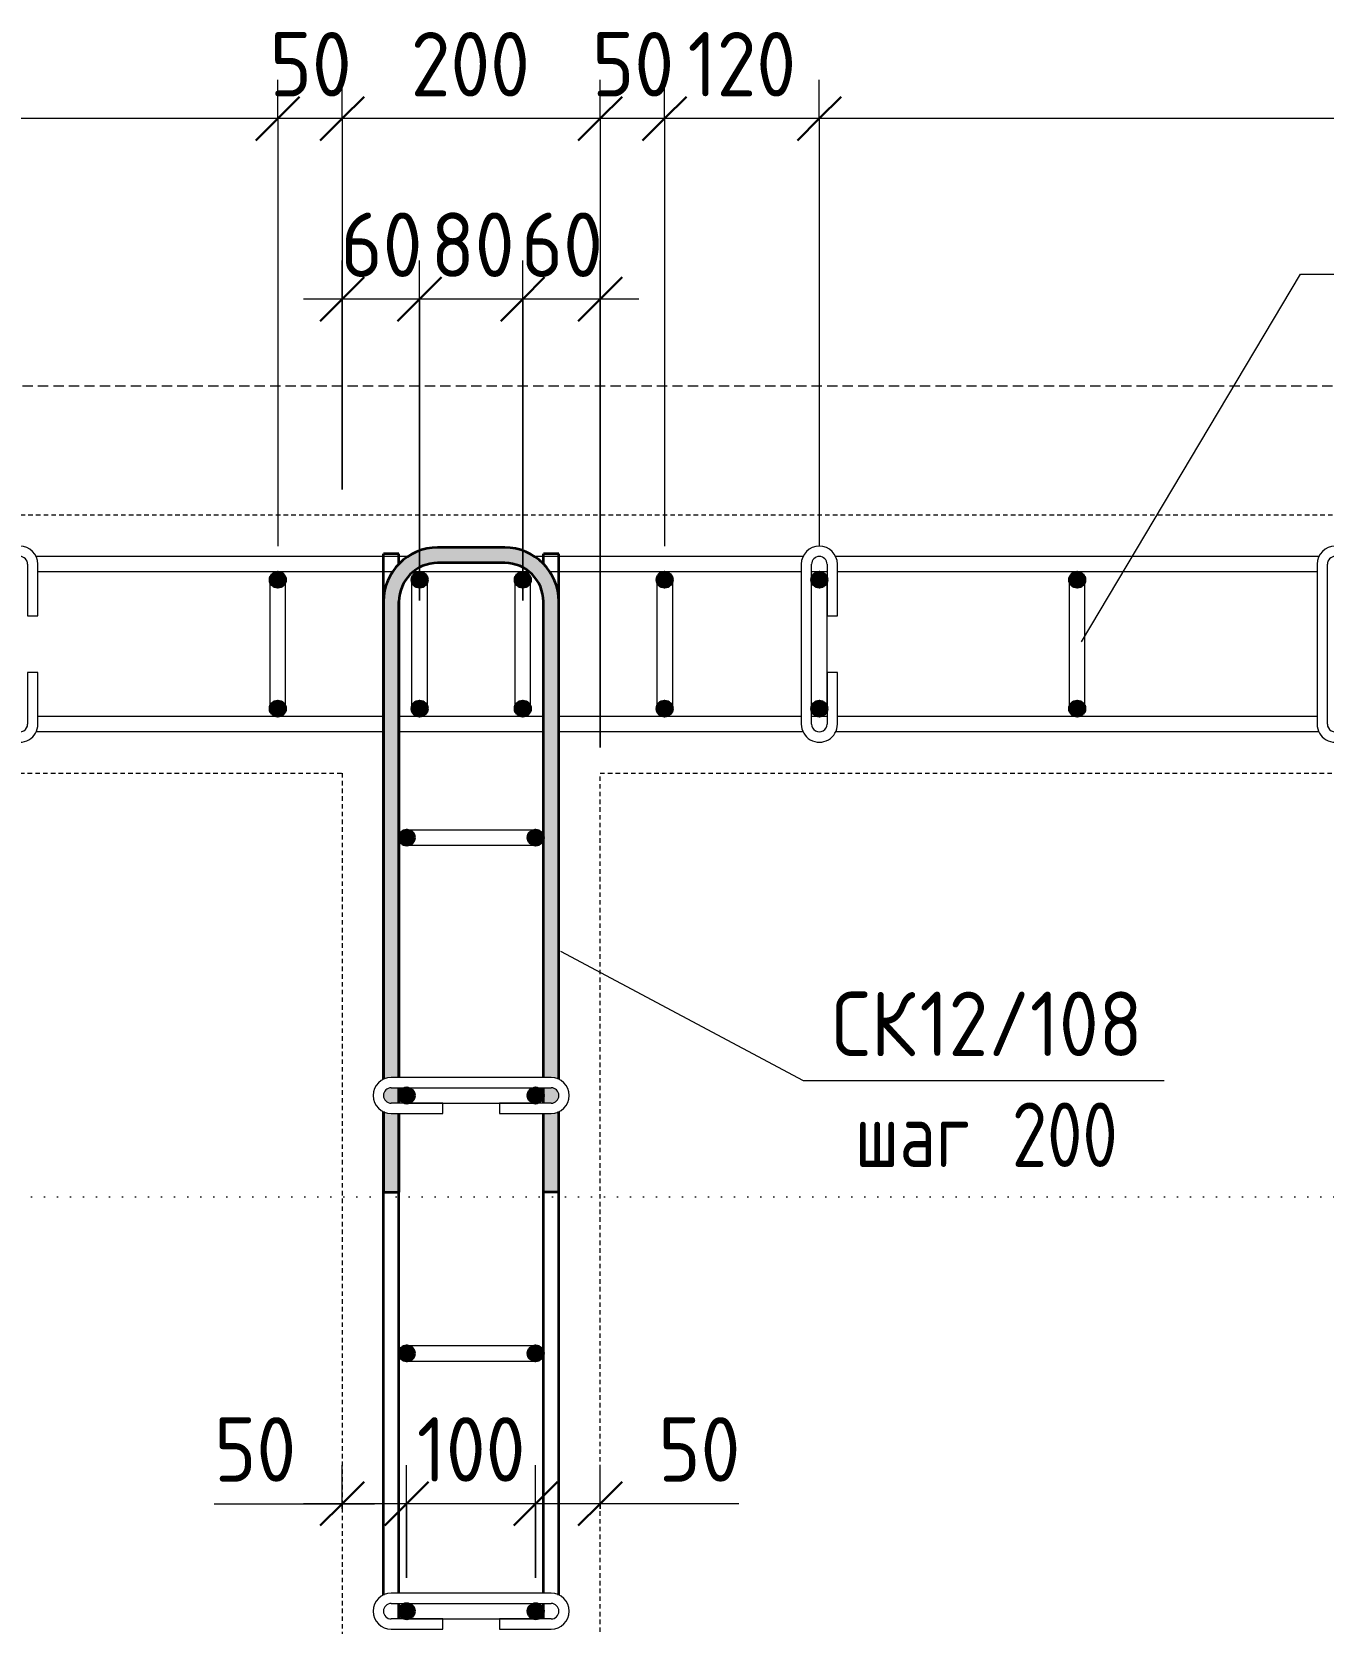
# Model space of a CAD drawing. Header units: millimetres. Extents: x -35709 to -15218, y -2926 to 78616.
# Drawn here: x -32121 to -31119, y 77166 to 78400 of the extents above; entities that cross this region are included whole.
import ezdxf

# ---------------------------------------------------------------- set-up
doc = ezdxf.new("R2010")
doc.units = ezdxf.units.MM
for name, pattern in [('01 Штриховая _4 мм_', [6, 3.5, -2.5]), ('01 Штриховая _8 мм_', [12, 8, -4]), ('04 Пунктир 10мм', [10, 0, -10])]:
    doc.linetypes.add(name, pattern=pattern)
for name, color, linetype, lineweight in [('AA_Dim', 7, 'Continuous', 9), ('AA_Dim-20', 7, 'Continuous', 9), ('AA_Oformlenie', 7, 'Continuous', 9), ('AA_Razrez', 7, 'Continuous', 9), ('AA_Vinoska', 7, 'Continuous', 9), ('KR_Armatura', 7, 'Continuous', 20), ('KR_Armatura_Tonkie', 7, 'Continuous', 20)]:
    doc.layers.add(name, color=color, linetype=linetype, lineweight=lineweight)
doc.layers.add('AF_Stena_Опалубка', color=7, linetype='Continuous', lineweight=20, true_color=0x0063c6)
doc.layers.add('KR_Fundament', color=7, linetype='Continuous', lineweight=20, true_color=0x804000)
doc.styles.add('ISOCPEUR_1', font='isocpeur.TTF', dxfattribs={"width": 0.9, "height": 50})
doc.styles.add('ISOCPEUR_2', font='isocpeur.TTF', dxfattribs={"width": 0.8, "height": 50})
doc.dimstyles.new('00_Точн_3_знака__прозр_', dxfattribs={"dimscale": 304.8, "dimtxt": 50.137748, "dimasz": 0.111549, "dimexe": 0.098425, "dimexo": 0.065617, "dimgap": 0.006562, "dimtad": 1, "dimdec": 3, "dimrnd": 0.001, "dimdsep": 46, "dimtxsty": 'ISOCPEUR_1', "dimblk1": 'OBLIQUE', "dimblk2": 'OBLIQUE', "dimsah": 1, "dimcen": 0.09, "dimdle": 0.098425, "dimazin": 0, "dimtfac": 1, "dimtdec": 4, "dimtix": 1, "dimtmove": 0, "dimatfit": 3, "dimfxl": 1, "dimtvp": 1, "dimtolj": 1, "dimtzin": 0, "dimlwd": 18, "dimlwe": 18, "dimarcsym": 2})
doc.dimstyles.new('00_Точн_3_знака__прозр__1', dxfattribs={"dimscale": 304.8, "dimtxt": 50.137748, "dimasz": 0.111549, "dimexe": 0.098425, "dimexo": 0.065617, "dimgap": 0.006562, "dimtad": 1, "dimdec": 3, "dimrnd": 0.001, "dimdsep": 46, "dimtxsty": 'ISOCPEUR_1', "dimblk1": 'OBLIQUE', "dimblk2": 'OBLIQUE', "dimsah": 1, "dimcen": 0.09, "dimdle": 0.098425, "dimazin": 0, "dimtfac": 1, "dimtdec": 4, "dimtix": 1, "dimtmove": 1, "dimatfit": 3, "dimfxl": 1, "dimtvp": 1, "dimtolj": 1, "dimtzin": 0, "dimlwd": 18, "dimlwe": 18, "dimarcsym": 2})

# ---------------------------------------------------------------- blocks, each defined once
blk = doc.blocks.new('079_Шпилька _ЭлУзла_ - d8 А240-3884576-План армирования стен')
at = {"layer": 'AA_Oformlenie'}
for p, q in [((40, 14), (0, 14)), ((40, 6), (40, 14)), ((124, 14), (84, 14)), ((84, 14), (84, 6)), ((0, 6), (40, 6)), ((84, 6), (124, 6)), ((124, -6), (0, -6)), ((0, -14), (124, -14))]:
    blk.add_line(p, q, dxfattribs=at)
for centre, radius, start, end in [((0, 0), 14, 90, 270), ((124, 0), 14, 270, 90), ((0, 0), 6, 90, 270), ((124, 0), 6, 270, 90)]:
    blk.add_arc(centre, radius, start, end, dxfattribs=at)
blk = doc.blocks.new('DIMBLOCK5-План армирования стен')
at = {"layer": 'AA_Dim-20', "color": 30, "lineweight": 18, "true_color": 0xff8000, "transparency": 16777216}
for p, q in [((-31630.1, 78332.6), (-31630.1, 78362.6)), ((-31510.1, 78332.6), (-31510.1, 78362.6)), ((-30110.1, 78332.6), (-30110.1, 78362.6)), ((-31630.1, 78332.6), (-31630.1, 78001)), ((-30110.1, 78332.6), (-31510.1, 78332.6)), ((-31510.1, 78332.6), (-31510.1, 78001)), ((-30110.1, 78332.6), (-30110.1, 78001))]:
    blk.add_line(p, q, dxfattribs=at)
at = {"layer": 'AA_Dim-20', "color": 30, "lineweight": 30, "true_color": 0xff8000, "transparency": 16777216}
for p, q in [((-31630.1, 78332.6), (-31613.1, 78349.6)), ((-31510.1, 78332.6), (-31493.1, 78349.6)), ((-30110.1, 78332.6), (-30093.1, 78349.6)), ((-31630.1, 78332.6), (-31647.1, 78315.6)), ((-31510.1, 78332.6), (-31527.1, 78315.6)), ((-30110.1, 78332.6), (-30127.1, 78315.6))]:
    blk.add_line(p, q, dxfattribs=at)
at = {"layer": 'AA_Dim-20', "color": 0, "lineweight": 18, "transparency": 16777216, "insert": (-30963.3, 78399.8), "char_height": 50, "width": 367.803, "attachment_point": 1, "line_spacing_factor": 1.135194, "style": 'ISOCPEUR_1'}
blk.add_mtext('7х200=1400', dxfattribs=at)
blk = doc.blocks.new('_None')
blk = doc.blocks.new('DIMBLOCK6-План армирования стен')
at = {"layer": 'AA_Dim-20', "color": 30, "lineweight": 18, "true_color": 0xff8000, "transparency": 16777216}
for p, q in [((-31680.1, 78332.6), (-31680.1, 78362.6)), ((-31630.1, 78332.6), (-31630.1, 78362.6)), ((-31510.1, 78332.6), (-31510.1, 78362.6)), ((-31680.1, 78332.6), (-31680.1, 77845)), ((-31510.1, 78332.6), (-31630.1, 78332.6)), ((-31630.1, 78332.6), (-31630.1, 78001)), ((-31510.1, 78332.6), (-31510.1, 78001))]:
    blk.add_line(p, q, dxfattribs=at)
at = {"layer": 'AA_Dim-20', "color": 30, "lineweight": 30, "true_color": 0xff8000, "transparency": 16777216}
for p, q in [((-31680.1, 78332.6), (-31663.1, 78349.6)), ((-31630.1, 78332.6), (-31613.1, 78349.6)), ((-31510.1, 78332.6), (-31493.1, 78349.6)), ((-31680.1, 78332.6), (-31697.1, 78315.6)), ((-31630.1, 78332.6), (-31647.1, 78315.6)), ((-31510.1, 78332.6), (-31527.1, 78315.6))]:
    blk.add_line(p, q, dxfattribs=at)
at = {"layer": 'AA_Dim-20', "color": 0, "lineweight": 18, "transparency": 16777216, "insert": (-31612.2, 78399.8), "char_height": 50, "width": 101.032, "attachment_point": 1, "line_spacing_factor": 1.135194, "style": 'ISOCPEUR_1'}
blk.add_mtext('120', dxfattribs=at)
blk = doc.blocks.new('DIMBLOCK7-План армирования стен')
at = {"layer": 'AA_Dim-20', "color": 30, "lineweight": 18, "true_color": 0xff8000, "transparency": 16777216}
for p, q in [((-31880.1, 78332.6), (-31880.1, 78362.6)), ((-31680.1, 78332.6), (-31680.1, 78362.6)), ((-31630.1, 78332.6), (-31630.1, 78362.6)), ((-31880.1, 78332.6), (-31880.1, 78045)), ((-31630.1, 78332.6), (-31680.1, 78332.6)), ((-31680.1, 78332.6), (-31680.1, 77845)), ((-31630.1, 78332.6), (-31630.1, 78001))]:
    blk.add_line(p, q, dxfattribs=at)
at = {"layer": 'AA_Dim-20', "color": 30, "lineweight": 30, "true_color": 0xff8000, "transparency": 16777216}
for p, q in [((-31880.1, 78332.6), (-31863.1, 78349.6)), ((-31680.1, 78332.6), (-31663.1, 78349.6)), ((-31630.1, 78332.6), (-31613.1, 78349.6)), ((-31880.1, 78332.6), (-31897.1, 78315.6)), ((-31680.1, 78332.6), (-31697.1, 78315.6)), ((-31630.1, 78332.6), (-31647.1, 78315.6))]:
    blk.add_line(p, q, dxfattribs=at)
at = {"layer": 'AA_Dim-20', "color": 0, "lineweight": 18, "transparency": 16777216, "insert": (-31686.3, 78399.8), "char_height": 50, "width": 74.923, "attachment_point": 1, "line_spacing_factor": 1.135194, "style": 'ISOCPEUR_1'}
blk.add_mtext('50', dxfattribs=at)
blk = doc.blocks.new('DIMBLOCK8-План армирования стен')
at = {"layer": 'AA_Dim-20', "color": 30, "lineweight": 18, "true_color": 0xff8000, "transparency": 16777216}
for p, q in [((-31930.1, 78332.6), (-31930.1, 78362.6)), ((-31880.1, 78332.6), (-31880.1, 78362.6)), ((-31680.1, 78332.6), (-31680.1, 78362.6)), ((-31930.1, 78332.6), (-31930.1, 78001)), ((-31680.1, 78332.6), (-31880.1, 78332.6)), ((-31880.1, 78332.6), (-31880.1, 78045)), ((-31680.1, 78332.6), (-31680.1, 77845))]:
    blk.add_line(p, q, dxfattribs=at)
at = {"layer": 'AA_Dim-20', "color": 30, "lineweight": 30, "true_color": 0xff8000, "transparency": 16777216}
for p, q in [((-31930.1, 78332.6), (-31913.1, 78349.6)), ((-31880.1, 78332.6), (-31863.1, 78349.6)), ((-31680.1, 78332.6), (-31663.1, 78349.6)), ((-31930.1, 78332.6), (-31947.1, 78315.6)), ((-31880.1, 78332.6), (-31897.1, 78315.6)), ((-31680.1, 78332.6), (-31697.1, 78315.6))]:
    blk.add_line(p, q, dxfattribs=at)
at = {"layer": 'AA_Dim-20', "color": 0, "lineweight": 18, "transparency": 16777216, "insert": (-31826.9, 78399.8), "char_height": 50, "width": 112.384, "attachment_point": 1, "line_spacing_factor": 1.135194, "style": 'ISOCPEUR_1'}
blk.add_mtext('200', dxfattribs=at)
blk = doc.blocks.new('DIMBLOCK9-План армирования стен')
at = {"layer": 'AA_Dim-20', "color": 30, "lineweight": 18, "true_color": 0xff8000, "transparency": 16777216}
for p, q in [((-31930.1, 78332.6), (-31930.1, 78362.6)), ((-31880.1, 78332.6), (-31880.1, 78362.6)), ((-31880.1, 78332.6), (-31930.1, 78332.6)), ((-31930.1, 78332.6), (-31930.1, 78001)), ((-31880.1, 78332.6), (-31880.1, 78045))]:
    blk.add_line(p, q, dxfattribs=at)
at = {"layer": 'AA_Dim-20', "color": 30, "lineweight": 30, "true_color": 0xff8000, "transparency": 16777216}
for p, q in [((-31930.1, 78332.6), (-31913.1, 78349.6)), ((-31880.1, 78332.6), (-31863.1, 78349.6)), ((-31930.1, 78332.6), (-31947.1, 78315.6)), ((-31880.1, 78332.6), (-31897.1, 78315.6))]:
    blk.add_line(p, q, dxfattribs=at)
at = {"layer": 'AA_Dim-20', "color": 0, "lineweight": 18, "transparency": 16777216, "insert": (-31936.3, 78399.8), "char_height": 50, "width": 74.923, "attachment_point": 1, "line_spacing_factor": 1.135194, "style": 'ISOCPEUR_1'}
blk.add_mtext('50', dxfattribs=at)
blk = doc.blocks.new('DIMBLOCK10-План армирования стен')
at = {"layer": 'AA_Dim-20', "color": 30, "lineweight": 18, "true_color": 0xff8000, "transparency": 16777216}
for p, q in [((-34630.1, 78332.6), (-34630.1, 78362.6)), ((-34530.1, 78332.6), (-34530.1, 78362.6)), ((-31930.1, 78332.6), (-31930.1, 78362.6)), ((-34630.1, 78332.6), (-34630.1, 78001)), ((-31930.1, 78332.6), (-34530.1, 78332.6)), ((-34530.1, 78332.6), (-34530.1, 78001)), ((-31930.1, 78332.6), (-31930.1, 78001))]:
    blk.add_line(p, q, dxfattribs=at)
at = {"layer": 'AA_Dim-20', "color": 30, "lineweight": 30, "true_color": 0xff8000, "transparency": 16777216}
for p, q in [((-34630.1, 78332.6), (-34613.1, 78349.6)), ((-34530.1, 78332.6), (-34513.1, 78349.6)), ((-31930.1, 78332.6), (-31913.1, 78349.6)), ((-34630.1, 78332.6), (-34647.1, 78315.6)), ((-34530.1, 78332.6), (-34547.1, 78315.6)), ((-31930.1, 78332.6), (-31947.1, 78315.6))]:
    blk.add_line(p, q, dxfattribs=at)
at = {"layer": 'AA_Dim-20', "color": 0, "lineweight": 18, "transparency": 16777216, "insert": (-33397, 78399.8), "char_height": 50, "width": 400.724, "attachment_point": 1, "line_spacing_factor": 1.135194, "style": 'ISOCPEUR_1'}
blk.add_mtext('13х200=2600', dxfattribs=at)
blk = doc.blocks.new('DIMBLOCK31-План армирования стен')
at = {"layer": 'AA_Dim-20', "color": 30, "lineweight": 18, "true_color": 0xff8000, "transparency": 16777216}
for p, q in [((-31730.1, 77201), (-31730.1, 77288.4)), ((-31680.1, 77254.4), (-31680.1, 77288.4)), ((-31650.1, 77258.4), (-31730.1, 77258.4)), ((-31730.1, 77258.4), (-31730.1, 77201)), ((-31654.9, 77258.4), (-31705.1, 77258.4)), ((-31680.1, 77258.4), (-31680.1, 77254.4)), ((-31572.5, 77258.4), (-31654.9, 77258.4))]:
    blk.add_line(p, q, dxfattribs=at)
at = {"layer": 'AA_Dim-20', "color": 30, "lineweight": 30, "true_color": 0xff8000, "transparency": 16777216}
for p, q in [((-31730.1, 77258.4), (-31713.1, 77275.4)), ((-31680.1, 77258.4), (-31663.1, 77275.4)), ((-31730.1, 77258.4), (-31747.1, 77241.4)), ((-31680.1, 77258.4), (-31697.1, 77241.4))]:
    blk.add_line(p, q, dxfattribs=at)
at = {"layer": 'AA_Dim-20', "color": 0, "lineweight": 18, "transparency": 16777216, "insert": (-31634.9, 77325.5), "char_height": 50, "width": 74.923, "attachment_point": 1, "line_spacing_factor": 1.135194, "style": 'ISOCPEUR_1'}
blk.add_mtext('50', dxfattribs=at)
blk = doc.blocks.new('_Oblique')
at = {"color": 0, "linetype": 'ByBlock', "lineweight": -2}
blk.add_line((-0.5, -0.5), (0.5, 0.5), dxfattribs=at)
blk = doc.blocks.new('DIMBLOCK32-План армирования стен')
at = {"layer": 'AA_Dim-20', "color": 30, "lineweight": 18, "true_color": 0xff8000, "transparency": 16777216}
for p, q in [((-31830.1, 77201), (-31830.1, 77288.4)), ((-31730.1, 77201), (-31730.1, 77288.4)), ((-31730.1, 77258.4), (-31830.1, 77258.4)), ((-31830.1, 77258.4), (-31830.1, 77201)), ((-31730.1, 77258.4), (-31730.1, 77201))]:
    blk.add_line(p, q, dxfattribs=at)
at = {"layer": 'AA_Dim-20', "color": 30, "lineweight": 30, "true_color": 0xff8000, "transparency": 16777216}
for p, q in [((-31830.1, 77258.4), (-31813.1, 77275.4)), ((-31730.1, 77258.4), (-31713.1, 77275.4)), ((-31830.1, 77258.4), (-31847.1, 77241.4)), ((-31730.1, 77258.4), (-31747.1, 77241.4))]:
    blk.add_line(p, q, dxfattribs=at)
at = {"layer": 'AA_Dim-20', "color": 0, "lineweight": 18, "transparency": 16777216, "insert": (-31822.2, 77325.5), "char_height": 50, "width": 101.032, "attachment_point": 1, "line_spacing_factor": 1.135194, "style": 'ISOCPEUR_1'}
blk.add_mtext('100', dxfattribs=at)
blk = doc.blocks.new('DIMBLOCK33-План армирования стен')
at = {"layer": 'AA_Dim-20', "color": 30, "lineweight": 18, "true_color": 0xff8000, "transparency": 16777216}
for p, q in [((-31880.1, 77254.4), (-31880.1, 77288.4)), ((-31830.1, 77201), (-31830.1, 77288.4)), ((-31979.4, 77258.4), (-31897, 77258.4)), ((-31830.1, 77258.4), (-31910.1, 77258.4)), ((-31897, 77258.4), (-31855.1, 77258.4)), ((-31880.1, 77258.4), (-31880.1, 77254.4)), ((-31830.1, 77258.4), (-31830.1, 77201))]:
    blk.add_line(p, q, dxfattribs=at)
at = {"layer": 'AA_Dim-20', "color": 30, "lineweight": 30, "true_color": 0xff8000, "transparency": 16777216}
for p, q in [((-31880.1, 77258.4), (-31863.1, 77275.4)), ((-31830.1, 77258.4), (-31813.1, 77275.4)), ((-31880.1, 77258.4), (-31897.1, 77241.4)), ((-31830.1, 77258.4), (-31847.1, 77241.4))]:
    blk.add_line(p, q, dxfattribs=at)
at = {"layer": 'AA_Dim-20', "color": 0, "lineweight": 18, "transparency": 16777216, "insert": (-31979.4, 77325.5), "char_height": 50, "width": 74.923, "attachment_point": 1, "line_spacing_factor": 1.135194, "style": 'ISOCPEUR_1'}
blk.add_mtext('50', dxfattribs=at)
blk = doc.blocks.new('DIMBLOCK40-План армирования стен')
at = {"layer": 'AA_Dim-20', "color": 30, "lineweight": 18, "true_color": 0xff8000, "transparency": 16777216}
for p, q in [((-31740.1, 77959), (-31740.1, 78222.6)), ((-31680.1, 77845), (-31680.1, 78222.6)), ((-31650.1, 78192.6), (-31740.1, 78192.6)), ((-31740.1, 78192.6), (-31740.1, 77959)), ((-31680.1, 78192.6), (-31680.1, 77845))]:
    blk.add_line(p, q, dxfattribs=at)
at = {"layer": 'AA_Dim-20', "color": 30, "lineweight": 30, "true_color": 0xff8000, "transparency": 16777216}
for p, q in [((-31740.1, 78192.6), (-31723.1, 78209.6)), ((-31680.1, 78192.6), (-31663.1, 78209.6)), ((-31740.1, 78192.6), (-31757.1, 78175.6)), ((-31680.1, 78192.6), (-31697.1, 78175.6))]:
    blk.add_line(p, q, dxfattribs=at)
at = {"layer": 'AA_Dim-20', "color": 0, "lineweight": 18, "transparency": 16777216, "insert": (-31741.3, 78259.8), "char_height": 50, "width": 74.923, "attachment_point": 1, "line_spacing_factor": 1.135194, "style": 'ISOCPEUR_1'}
blk.add_mtext('60', dxfattribs=at)
blk = doc.blocks.new('DIMBLOCK41-План армирования стен')
at = {"layer": 'AA_Dim-20', "color": 30, "lineweight": 18, "true_color": 0xff8000, "transparency": 16777216}
for p, q in [((-31820.1, 77959), (-31820.1, 78222.6)), ((-31740.1, 77959), (-31740.1, 78222.6)), ((-31740.1, 78192.6), (-31820.1, 78192.6)), ((-31820.1, 78192.6), (-31820.1, 77959)), ((-31740.1, 78192.6), (-31740.1, 77959))]:
    blk.add_line(p, q, dxfattribs=at)
at = {"layer": 'AA_Dim-20', "color": 30, "lineweight": 30, "true_color": 0xff8000, "transparency": 16777216}
for p, q in [((-31820.1, 78192.6), (-31803.1, 78209.6)), ((-31740.1, 78192.6), (-31723.1, 78209.6)), ((-31820.1, 78192.6), (-31837.1, 78175.6)), ((-31740.1, 78192.6), (-31757.1, 78175.6))]:
    blk.add_line(p, q, dxfattribs=at)
at = {"layer": 'AA_Dim-20', "color": 0, "lineweight": 18, "transparency": 16777216, "insert": (-31811.3, 78259.8), "char_height": 50, "width": 74.923, "attachment_point": 1, "line_spacing_factor": 1.135194, "style": 'ISOCPEUR_1'}
blk.add_mtext('80', dxfattribs=at)
blk = doc.blocks.new('DIMBLOCK42-План армирования стен')
at = {"layer": 'AA_Dim-20', "color": 30, "lineweight": 18, "true_color": 0xff8000, "transparency": 16777216}
for p, q in [((-31880.1, 78045), (-31880.1, 78222.6)), ((-31820.1, 77959), (-31820.1, 78222.6)), ((-31820.1, 78192.6), (-31910.1, 78192.6)), ((-31880.1, 78192.6), (-31880.1, 78045)), ((-31820.1, 78192.6), (-31820.1, 77959))]:
    blk.add_line(p, q, dxfattribs=at)
at = {"layer": 'AA_Dim-20', "color": 30, "lineweight": 30, "true_color": 0xff8000, "transparency": 16777216}
for p, q in [((-31880.1, 78192.6), (-31863.1, 78209.6)), ((-31820.1, 78192.6), (-31803.1, 78209.6)), ((-31880.1, 78192.6), (-31897.1, 78175.6)), ((-31820.1, 78192.6), (-31837.1, 78175.6))]:
    blk.add_line(p, q, dxfattribs=at)
at = {"layer": 'AA_Dim-20', "color": 0, "lineweight": 18, "transparency": 16777216, "insert": (-31881.3, 78259.8), "char_height": 50, "width": 74.923, "attachment_point": 1, "line_spacing_factor": 1.135194, "style": 'ISOCPEUR_1'}
blk.add_mtext('60', dxfattribs=at)
blk = doc.blocks.new('042_М_Арматуры - Диам длина поз _ Шаг-2260295-План армирования стен')
at = {"layer": 'AA_Vinoska'}
blk.add_line((-7, 0), (7, 0), dxfattribs=at)

msp = doc.modelspace()

# ---------------------------------------------------------------- hatches: boundary and pattern name
at = {"layer": 'KR_Armatura', "lineweight": 35}
h = msp.add_hatch(color=256, dxfattribs=at)
edge = h.paths.add_edge_path()
edge.add_arc((-31930.0616, 77975), 6, 0, 360)
for points in [[(-31933.0616, 77969.8038), (-31927.0616, 77969.8038), (-31924.0616, 77975), (-31927.0616, 77980.1962), (-31933.0616, 77980.1962), (-31936.0616, 77975)], [(-31823.0616, 77969.8038), (-31817.0616, 77969.8038), (-31814.0616, 77975), (-31817.0616, 77980.1962), (-31823.0616, 77980.1962), (-31826.0616, 77975)], [(-31743.0616, 77969.8038), (-31737.0616, 77969.8038), (-31734.0616, 77975), (-31737.0616, 77980.1962), (-31743.0616, 77980.1962), (-31746.0616, 77975)], [(-31633.0616, 77969.8038), (-31627.0616, 77969.8038), (-31624.0616, 77975), (-31627.0616, 77980.1962), (-31633.0616, 77980.1962), (-31636.0616, 77975)], [(-31507.0616, 77969.8038), (-31504.0616, 77975), (-31507.0616, 77980.1962), (-31513.0616, 77980.1962), (-31516.0616, 77975), (-31513.0616, 77969.8038)], [(-31313.0616, 77969.8038), (-31307.0616, 77969.8038), (-31304.0616, 77975), (-31307.0616, 77980.1962), (-31313.0616, 77980.1962), (-31316.0616, 77975)], [(-31933.0616, 77869.8038), (-31927.0616, 77869.8038), (-31924.0616, 77875), (-31927.0616, 77880.1962), (-31933.0616, 77880.1962), (-31936.0616, 77875)], [(-31823.0616, 77869.8038), (-31817.0616, 77869.8038), (-31814.0616, 77875), (-31817.0616, 77880.1962), (-31823.0616, 77880.1962), (-31826.0616, 77875)], [(-31743.0616, 77869.8038), (-31737.0616, 77869.8038), (-31734.0616, 77875), (-31737.0616, 77880.1962), (-31743.0616, 77880.1962), (-31746.0616, 77875)], [(-31633.0616, 77869.8038), (-31627.0616, 77869.8038), (-31624.0616, 77875), (-31627.0616, 77880.1962), (-31633.0616, 77880.1962), (-31636.0616, 77875)], [(-31507.0616, 77869.8038), (-31504.0616, 77875), (-31507.0616, 77880.1962), (-31513.0616, 77880.1962), (-31516.0616, 77875), (-31513.0616, 77869.8038)], [(-31313.0616, 77869.8038), (-31307.0616, 77869.8038), (-31304.0616, 77875), (-31307.0616, 77880.1962), (-31313.0616, 77880.1962), (-31316.0616, 77875)], [(-31830.0616, 77769), (-31824.8655, 77772), (-31824.8655, 77778), (-31830.0616, 77781), (-31835.2578, 77778), (-31835.2578, 77772)], [(-31730.0616, 77769), (-31724.8655, 77772), (-31724.8655, 77778), (-31730.0616, 77781), (-31735.2578, 77778), (-31735.2578, 77772)], [(-31830.0616, 77569), (-31824.8655, 77572), (-31824.8655, 77578), (-31830.0616, 77581), (-31835.2578, 77578), (-31835.2578, 77572), (-31830.0713, 77569.0056)], [(-31730.0616, 77569), (-31724.8655, 77572), (-31724.8655, 77578), (-31730.0616, 77581), (-31735.2578, 77578), (-31735.2578, 77572), (-31730.0713, 77569.0056)], [(-31830.0616, 77369), (-31824.8655, 77372), (-31824.8655, 77378), (-31830.0616, 77381), (-31835.2578, 77378), (-31835.2578, 77372)], [(-31730.0616, 77369), (-31724.8655, 77372), (-31724.8655, 77378), (-31730.0616, 77381), (-31735.2578, 77378), (-31735.2578, 77372)], [(-31830.0616, 77169), (-31824.8655, 77172), (-31824.8655, 77178), (-31830.0616, 77181), (-31835.2578, 77178), (-31835.2578, 77172)], [(-31730.0616, 77169), (-31724.8655, 77172), (-31724.8655, 77178), (-31730.0616, 77181), (-31735.2578, 77178), (-31735.2578, 77172), (-31731.0111, 77169.5482)]]:
    msp.add_hatch(color=256, dxfattribs=at).paths.add_polyline_path(points)
h = msp.add_hatch(color=256, dxfattribs=at)
edge = h.paths.add_edge_path()
edge.add_arc((-31820.0616, 77975), 6, 0, 360)
h = msp.add_hatch(color=256, dxfattribs=at)
edge = h.paths.add_edge_path()
edge.add_arc((-31740.0616, 77975), 6, 0, 360)
h = msp.add_hatch(color=256, dxfattribs=at)
edge = h.paths.add_edge_path()
edge.add_arc((-31630.0616, 77975), 6, 0, 360)
h = msp.add_hatch(color=256, dxfattribs=at)
edge = h.paths.add_edge_path()
edge.add_arc((-31510.0616, 77975), 6, 0, 360)
h = msp.add_hatch(color=256, dxfattribs=at)
edge = h.paths.add_edge_path()
edge.add_arc((-31310.0616, 77975), 6, 0, 360)
h = msp.add_hatch(color=256, dxfattribs=at)
edge = h.paths.add_edge_path()
edge.add_arc((-31930.0616, 77875), 6, 0, 360)
h = msp.add_hatch(color=256, dxfattribs=at)
edge = h.paths.add_edge_path()
edge.add_arc((-31820.0616, 77875), 6, 0, 360)
h = msp.add_hatch(color=256, dxfattribs=at)
edge = h.paths.add_edge_path()
edge.add_arc((-31740.0616, 77875), 6, 0, 360)
h = msp.add_hatch(color=256, dxfattribs=at)
edge = h.paths.add_edge_path()
edge.add_arc((-31630.0616, 77875), 6, 0, 360)
h = msp.add_hatch(color=256, dxfattribs=at)
edge = h.paths.add_edge_path()
edge.add_arc((-31510.0616, 77875), 6, 0, 360)
h = msp.add_hatch(color=256, dxfattribs=at)
edge = h.paths.add_edge_path()
edge.add_arc((-31310.0616, 77875), 6, 0, 360)
h = msp.add_hatch(color=256, dxfattribs=at)
edge = h.paths.add_edge_path()
edge.add_arc((-31830.0616, 77775), 6, 0, 360)
h = msp.add_hatch(color=256, dxfattribs=at)
edge = h.paths.add_edge_path()
edge.add_arc((-31730.0616, 77775), 6, 0, 360)
h = msp.add_hatch(color=256, dxfattribs=at)
edge = h.paths.add_edge_path()
edge.add_arc((-31830.0616, 77575), 6, 0, 360)
h = msp.add_hatch(color=256, dxfattribs=at)
edge = h.paths.add_edge_path()
edge.add_arc((-31730.0616, 77575), 6, 0, 360)
h = msp.add_hatch(color=256, dxfattribs=at)
edge = h.paths.add_edge_path()
edge.add_arc((-31830.0616, 77375), 6, 0, 360)
h = msp.add_hatch(color=256, dxfattribs=at)
edge = h.paths.add_edge_path()
edge.add_arc((-31730.0616, 77375), 6, 0, 360)
h = msp.add_hatch(color=256, dxfattribs=at)
edge = h.paths.add_edge_path()
edge.add_arc((-31830.0616, 77175), 6, 0, 360)
h = msp.add_hatch(color=256, dxfattribs=at)
edge = h.paths.add_edge_path()
edge.add_arc((-31730.0616, 77175), 6, 0, 360)
at = {"layer": 'KR_Armatura_Tonkie'}
for points in [[(-31836.0616, 77958), (-31835.0394, 77965.7646), (-31832.0424, 77973), (-31827.2748, 77979.2132), (-31821.0616, 77983.9808), (-31813.8262, 77986.9778), (-31806.0616, 77988), (-31806.0616, 78000), (-31816.932, 77998.5689), (-31827.0616, 77994.3731), (-31835.7601, 77987.6985), (-31842.4347, 77979), (-31846.6305, 77968.8704), (-31848.0616, 77958)], [(-31776.1394, 77988), (-31754.0616, 77988), (-31754.0616, 78000), (-31806.0616, 78000), (-31806.0616, 77988)], [(-31712.0616, 77958), (-31713.4927, 77968.8704), (-31717.6885, 77979), (-31724.3631, 77987.6985), (-31733.0616, 77994.3731), (-31743.1912, 77998.5689), (-31754.0616, 78000), (-31754.0616, 77988), (-31746.297, 77986.9778), (-31739.0616, 77983.9808), (-31732.8484, 77979.2132), (-31728.0808, 77973), (-31725.0838, 77965.7646), (-31724.0616, 77958)]]:
    msp.add_hatch(color=256, dxfattribs=at).paths.add_polyline_path(points)
h = msp.add_hatch(color=256, dxfattribs=at)
h.paths.add_polyline_path([(-31848.0616, 77500), (-31836.0616, 77500), (-31836.0616, 77561), (-31843.6145, 77561.2044), (-31845.6851, 77561.477), (-31848.0616, 77562.4614), (-31848.0616, 77561.477)])
h.paths.add_polyline_path([(-31842.0616, 77569), (-31836.0616, 77569.2044), (-31836.0616, 77581), (-31843.6145, 77580.7956), (-31845.6851, 77579.7177), (-31846.3042, 77579.2426), (-31847.2578, 77578), (-31847.8572, 77576.5529), (-31848.0616, 77575), (-31847.8572, 77573.4471), (-31846.7794, 77571.3765), (-31845.6851, 77570.2823), (-31845.0616, 77569.8038), (-31843.6145, 77569.2044), (-31842.1041, 77569.0056)])
h.paths.add_polyline_path([(-31848.0616, 77587.5386), (-31845.6851, 77588.523), (-31842.0616, 77589), (-31836.0616, 77589), (-31836.0616, 77958), (-31848.0616, 77958), (-31848.0616, 77588.523)])
h = msp.add_hatch(color=256, dxfattribs=at)
h.paths.add_polyline_path([(-31713.819, 77500), (-31712.0616, 77500), (-31712.0616, 77562.4614), (-31715.0616, 77561.395), (-31718.0616, 77561), (-31724.0616, 77561), (-31724.0616, 77500), (-31714.4381, 77500)])
h.paths.add_polyline_path([(-31718.0616, 77569), (-31716.5087, 77569.2044), (-31715.0616, 77569.8038), (-31713.3439, 77571.3765), (-31712.8655, 77572), (-31712.2661, 77573.4471), (-31712.0616, 77575), (-31712.2661, 77576.5529), (-31713.3439, 77578.6235), (-31713.819, 77579.2426), (-31715.0616, 77580.1962), (-31716.5087, 77580.7956), (-31718.0616, 77581), (-31724.0616, 77580.7956), (-31724.0616, 77569)])
h.paths.add_polyline_path([(-31712.0616, 77587.5386), (-31712.0616, 77958), (-31724.0616, 77958), (-31724.0616, 77589), (-31716.5087, 77588.7956), (-31713.819, 77588.2665), (-31712.8655, 77587.8715)])

# ---------------------------------------------------------------- linework, layer by layer
at = {"layer": 'AA_Razrez', "color": 7, "linetype": '04 Пунктир 10мм', "true_color": 0xffffff}
msp.add_line((-29111.3287, 77496.3546), (-35325.5508, 77496.3546), dxfattribs=at)
at = {"layer": 'AA_Vinoska'}
for p, q in [((-31306.6356, 77926.9221), (-31136.8145, 78212.0667)), ((-31710.6988, 77686.86), (-31522.571, 77586.5345))]:
    msp.add_line(p, q, dxfattribs=at)
at = {"layer": 'AF_Stena_Опалубка', "linetype": '01 Штриховая _4 мм_'}
for p, q in [((-31880.0616, 78025), (-34680.0616, 78025)), ((-29960.0616, 78025), (-31880.0616, 78025)), ((-34680.0616, 77825), (-31880.0616, 77825)), ((-31880.0616, 77825), (-31880.0616, 76535)), ((-31680.0616, 77825), (-29960.0616, 77825)), ((-31680.0616, 76535), (-31680.0616, 77825))]:
    msp.add_line(p, q, dxfattribs=at)
at = {"layer": 'KR_Armatura', "lineweight": 35}
for p, q in [((-31933.0616, 77980.1962), (-31936.0616, 77975)), ((-31927.0616, 77980.1962), (-31933.0616, 77980.1962)), ((-31924.0616, 77975), (-31927.0616, 77980.1962)), ((-31823.0616, 77980.1962), (-31826.0616, 77975)), ((-31817.0616, 77980.1962), (-31823.0616, 77980.1962)), ((-31814.0616, 77975), (-31817.0616, 77980.1962)), ((-31743.0616, 77980.1962), (-31746.0616, 77975)), ((-31737.0616, 77980.1962), (-31743.0616, 77980.1962)), ((-31734.0616, 77975), (-31737.0616, 77980.1962)), ((-31633.0616, 77980.1962), (-31636.0616, 77975)), ((-31627.0616, 77980.1962), (-31633.0616, 77980.1962)), ((-31624.0616, 77975), (-31627.0616, 77980.1962)), ((-31513.0616, 77980.1962), (-31516.0616, 77975)), ((-31507.0616, 77980.1962), (-31513.0616, 77980.1962)), ((-31504.0616, 77975), (-31507.0616, 77980.1962)), ((-31313.0616, 77980.1962), (-31316.0616, 77975)), ((-31307.0616, 77980.1962), (-31313.0616, 77980.1962)), ((-31304.0616, 77975), (-31307.0616, 77980.1962)), ((-31936.0616, 77975), (-31933.0616, 77969.8038)), ((-31933.0616, 77969.8038), (-31927.0616, 77969.8038)), ((-31927.0616, 77969.8038), (-31924.0616, 77975)), ((-31826.0616, 77975), (-31823.0616, 77969.8038)), ((-31823.0616, 77969.8038), (-31817.0616, 77969.8038)), ((-31817.0616, 77969.8038), (-31814.0616, 77975)), ((-31746.0616, 77975), (-31743.0616, 77969.8038)), ((-31743.0616, 77969.8038), (-31737.0616, 77969.8038)), ((-31737.0616, 77969.8038), (-31734.0616, 77975)), ((-31636.0616, 77975), (-31633.0616, 77969.8038)), ((-31633.0616, 77969.8038), (-31627.0616, 77969.8038)), ((-31627.0616, 77969.8038), (-31624.0616, 77975)), ((-31516.0616, 77975), (-31513.0616, 77969.8038)), ((-31513.0616, 77969.8038), (-31507.0616, 77969.8038)), ((-31507.0616, 77969.8038), (-31504.0616, 77975)), ((-31316.0616, 77975), (-31313.0616, 77969.8038)), ((-31313.0616, 77969.8038), (-31307.0616, 77969.8038)), ((-31307.0616, 77969.8038), (-31304.0616, 77975)), ((-31933.0616, 77880.1962), (-31936.0616, 77875)), ((-31927.0616, 77880.1962), (-31933.0616, 77880.1962)), ((-31924.0616, 77875), (-31927.0616, 77880.1962)), ((-31823.0616, 77880.1962), (-31826.0616, 77875)), ((-31817.0616, 77880.1962), (-31823.0616, 77880.1962)), ((-31814.0616, 77875), (-31817.0616, 77880.1962)), ((-31743.0616, 77880.1962), (-31746.0616, 77875)), ((-31737.0616, 77880.1962), (-31743.0616, 77880.1962)), ((-31734.0616, 77875), (-31737.0616, 77880.1962)), ((-31633.0616, 77880.1962), (-31636.0616, 77875)), ((-31627.0616, 77880.1962), (-31633.0616, 77880.1962)), ((-31624.0616, 77875), (-31627.0616, 77880.1962)), ((-31513.0616, 77880.1962), (-31516.0616, 77875)), ((-31507.0616, 77880.1962), (-31513.0616, 77880.1962)), ((-31504.0616, 77875), (-31507.0616, 77880.1962)), ((-31313.0616, 77880.1962), (-31316.0616, 77875)), ((-31307.0616, 77880.1962), (-31313.0616, 77880.1962)), ((-31304.0616, 77875), (-31307.0616, 77880.1962)), ((-31936.0616, 77875), (-31933.0616, 77869.8038)), ((-31933.0616, 77869.8038), (-31927.0616, 77869.8038)), ((-31927.0616, 77869.8038), (-31924.0616, 77875)), ((-31826.0616, 77875), (-31823.0616, 77869.8038)), ((-31823.0616, 77869.8038), (-31817.0616, 77869.8038)), ((-31817.0616, 77869.8038), (-31814.0616, 77875)), ((-31746.0616, 77875), (-31743.0616, 77869.8038)), ((-31743.0616, 77869.8038), (-31737.0616, 77869.8038)), ((-31737.0616, 77869.8038), (-31734.0616, 77875)), ((-31636.0616, 77875), (-31633.0616, 77869.8038)), ((-31633.0616, 77869.8038), (-31627.0616, 77869.8038)), ((-31627.0616, 77869.8038), (-31624.0616, 77875)), ((-31516.0616, 77875), (-31513.0616, 77869.8038)), ((-31513.0616, 77869.8038), (-31507.0616, 77869.8038)), ((-31507.0616, 77869.8038), (-31504.0616, 77875)), ((-31316.0616, 77875), (-31313.0616, 77869.8038)), ((-31313.0616, 77869.8038), (-31307.0616, 77869.8038)), ((-31307.0616, 77869.8038), (-31304.0616, 77875)), ((-31830.0616, 77781), (-31835.2578, 77778)), ((-31824.8655, 77778), (-31830.0616, 77781)), ((-31730.0616, 77781), (-31735.2578, 77778)), ((-31724.8655, 77778), (-31730.0616, 77781)), ((-31835.2578, 77778), (-31835.2578, 77772)), ((-31835.2578, 77772), (-31830.0616, 77769)), ((-31830.0616, 77769), (-31824.8655, 77772)), ((-31824.8655, 77772), (-31824.8655, 77778)), ((-31735.2578, 77778), (-31735.2578, 77772)), ((-31735.2578, 77772), (-31730.0616, 77769)), ((-31730.0616, 77769), (-31724.8655, 77772)), ((-31724.8655, 77772), (-31724.8655, 77778)), ((-31830.0616, 77581), (-31835.2578, 77578)), ((-31835.2578, 77578), (-31835.2578, 77572)), ((-31835.2578, 77572), (-31830.0713, 77569.0056)), ((-31824.8655, 77578), (-31830.0616, 77581)), ((-31830.0616, 77569), (-31824.8655, 77572)), ((-31824.8655, 77572), (-31824.8655, 77578)), ((-31730.0616, 77581), (-31735.2578, 77578)), ((-31735.2578, 77578), (-31735.2578, 77572)), ((-31735.2578, 77572), (-31730.0713, 77569.0056)), ((-31724.8655, 77578), (-31730.0616, 77581)), ((-31730.0616, 77569), (-31724.8655, 77572)), ((-31724.8655, 77572), (-31724.8655, 77578)), ((-31830.0713, 77569.0056), (-31830.0616, 77569)), ((-31730.0713, 77569.0056), (-31730.0616, 77569)), ((-31830.0616, 77381), (-31835.2578, 77378)), ((-31835.2578, 77378), (-31835.2578, 77372)), ((-31835.2578, 77372), (-31830.0616, 77369)), ((-31824.8655, 77378), (-31830.0616, 77381)), ((-31830.0616, 77369), (-31824.8655, 77372)), ((-31824.8655, 77372), (-31824.8655, 77378)), ((-31730.0616, 77381), (-31735.2578, 77378)), ((-31735.2578, 77378), (-31735.2578, 77372)), ((-31735.2578, 77372), (-31730.0616, 77369)), ((-31724.8655, 77378), (-31730.0616, 77381)), ((-31730.0616, 77369), (-31724.8655, 77372)), ((-31724.8655, 77372), (-31724.8655, 77378)), ((-31830.0616, 77181), (-31835.2578, 77178)), ((-31835.2578, 77178), (-31835.2578, 77172)), ((-31824.8655, 77178), (-31830.0616, 77181)), ((-31824.8655, 77172), (-31824.8655, 77178)), ((-31730.0616, 77181), (-31735.2578, 77178)), ((-31735.2578, 77178), (-31735.2578, 77172)), ((-31724.8655, 77178), (-31730.0616, 77181)), ((-31724.8655, 77172), (-31724.8655, 77178)), ((-31835.2578, 77172), (-31830.0616, 77169)), ((-31830.0616, 77169), (-31824.8655, 77172)), ((-31735.2578, 77172), (-31731.0111, 77169.5482)), ((-31731.0111, 77169.5482), (-31730.0616, 77169)), ((-31730.0616, 77169), (-31724.8655, 77172))]:
    msp.add_line(p, q, dxfattribs=at)
for centre in [(-31930.0616, 77975), (-31820.0616, 77975), (-31740.0616, 77975), (-31630.0616, 77975), (-31510.0616, 77975), (-31310.0616, 77975), (-31930.0616, 77875), (-31820.0616, 77875), (-31740.0616, 77875), (-31630.0616, 77875), (-31510.0616, 77875), (-31310.0616, 77875), (-31830.0616, 77775), (-31730.0616, 77775), (-31830.0616, 77575), (-31730.0616, 77575), (-31830.0616, 77375), (-31730.0616, 77375), (-31830.0616, 77175), (-31730.0616, 77175)]:
    msp.add_circle(centre, 6, dxfattribs=at)
at = {"layer": 'KR_Armatura_Tonkie'}
for p, q in [((-31828.851, 77993), (-32117.523, 77993)), ((-31522.6002, 77993), (-31731.2722, 77993)), ((-31122.6002, 77993), (-31497.523, 77993)), ((-31840.9, 77981), (-32116.0616, 77981)), ((-31735.177, 77981), (-31824.9462, 77981)), ((-31524.0616, 77981), (-31719.2232, 77981)), ((-31504.0616, 77981), (-31516.0616, 77981)), ((-31124.0616, 77981), (-31496.0616, 77981)), ((-31936.0616, 77939), (-31936.0616, 77975)), ((-31924.0616, 77939), (-31924.0616, 77975)), ((-31826.0616, 77939), (-31826.0616, 77975)), ((-31814.0616, 77939), (-31814.0616, 77975)), ((-31746.0616, 77939), (-31746.0616, 77975)), ((-31734.0616, 77939), (-31734.0616, 77975)), ((-31636.0616, 77975), (-31636.0616, 77939)), ((-31624.0616, 77975), (-31624.0616, 77939)), ((-31516.0616, 77939), (-31516.0616, 77975)), ((-31504.0616, 77939), (-31504.0616, 77975)), ((-31316.0616, 77939), (-31316.0616, 77975)), ((-31304.0616, 77939), (-31304.0616, 77975)), ((-31936.0616, 77911), (-31936.0616, 77939)), ((-31924.0616, 77911), (-31924.0616, 77939)), ((-31826.0616, 77911), (-31826.0616, 77939)), ((-31814.0616, 77911), (-31814.0616, 77939)), ((-31746.0616, 77911), (-31746.0616, 77939)), ((-31734.0616, 77911), (-31734.0616, 77939)), ((-31636.0616, 77939), (-31636.0616, 77911)), ((-31624.0616, 77939), (-31624.0616, 77911)), ((-31516.0616, 77911), (-31516.0616, 77939)), ((-31504.0616, 77911), (-31504.0616, 77939)), ((-31316.0616, 77911), (-31316.0616, 77939)), ((-31304.0616, 77911), (-31304.0616, 77939)), ((-31936.0616, 77875), (-31936.0616, 77911)), ((-31924.0616, 77875), (-31924.0616, 77911)), ((-31826.0616, 77875), (-31826.0616, 77911)), ((-31814.0616, 77875), (-31814.0616, 77911)), ((-31746.0616, 77875), (-31746.0616, 77911)), ((-31734.0616, 77875), (-31734.0616, 77911)), ((-31636.0616, 77911), (-31636.0616, 77875)), ((-31624.0616, 77911), (-31624.0616, 77875)), ((-31516.0616, 77875), (-31516.0616, 77911)), ((-31504.0616, 77875), (-31504.0616, 77911)), ((-31316.0616, 77875), (-31316.0616, 77911)), ((-31304.0616, 77875), (-31304.0616, 77911)), ((-31848.0616, 77869), (-32116.0616, 77869)), ((-31724.0616, 77869), (-31836.0616, 77869)), ((-31524.0616, 77869), (-31712.0616, 77869)), ((-31504.0616, 77869), (-31516.0616, 77869)), ((-31124.0616, 77869), (-31496.0616, 77869)), ((-31848.0616, 77857), (-32117.523, 77857)), ((-31724.0616, 77857), (-31836.0616, 77857)), ((-31522.6002, 77857), (-31712.0616, 77857)), ((-31122.6002, 77857), (-31497.523, 77857)), ((-31830.0616, 77781), (-31794.0616, 77781)), ((-31794.0616, 77781), (-31766.0616, 77781)), ((-31766.0616, 77781), (-31730.0616, 77781)), ((-31830.0616, 77769), (-31794.0616, 77769)), ((-31794.0616, 77769), (-31766.0616, 77769)), ((-31766.0616, 77769), (-31730.0616, 77769)), ((-31830.0616, 77581), (-31794.0616, 77581)), ((-31794.0616, 77581), (-31766.0616, 77581)), ((-31766.0616, 77581), (-31730.0616, 77581)), ((-31830.0616, 77569), (-31794.0616, 77569)), ((-31794.0616, 77569), (-31766.0616, 77569)), ((-31766.0616, 77569), (-31730.0616, 77569)), ((-31830.0616, 77381), (-31794.0616, 77381)), ((-31794.0616, 77381), (-31766.0616, 77381)), ((-31766.0616, 77381), (-31730.0616, 77381)), ((-31830.0616, 77369), (-31794.0616, 77369)), ((-31794.0616, 77369), (-31766.0616, 77369)), ((-31766.0616, 77369), (-31730.0616, 77369)), ((-31830.0616, 77181), (-31794.0616, 77181)), ((-31794.0616, 77181), (-31766.0616, 77181)), ((-31766.0616, 77181), (-31730.0616, 77181)), ((-31830.0616, 77169), (-31794.0616, 77169)), ((-31794.0616, 77169), (-31766.0616, 77169)), ((-31766.0616, 77169), (-31730.0616, 77169))]:
    msp.add_line(p, q, dxfattribs=at)
at = {"layer": 'KR_Armatura_Tonkie', "lineweight": 35}
for p, q in [((-31836.0616, 77995), (-31848.0616, 77995)), ((-31848.0616, 77587.5386), (-31848.0616, 77995)), ((-31836.0616, 77987.3055), (-31836.0616, 77995)), ((-31754.0616, 78000), (-31806.0616, 78000)), ((-31712.0616, 77995), (-31724.0616, 77995)), ((-31724.0616, 77987.3055), (-31724.0616, 77995)), ((-31712.0616, 77587.5386), (-31712.0616, 77995)), ((-31754.0616, 77988), (-31806.0616, 77988)), ((-31848.0616, 77958), (-31848.0616, 77587.5386)), ((-31836.0616, 77589), (-31836.0616, 77958)), ((-31836.0616, 77958), (-31836.0616, 77589)), ((-31724.0616, 77589), (-31724.0616, 77958)), ((-31724.0616, 77589), (-31724.0616, 77958)), ((-31712.0616, 77587.5386), (-31712.0616, 77958)), ((-31836.0616, 77569.0056), (-31836.0616, 77581)), ((-31836.0616, 77581), (-31836.0616, 77569.0056)), ((-31724.0616, 77569.0056), (-31724.0616, 77581)), ((-31724.0616, 77569.0056), (-31724.0616, 77581)), ((-31848.0616, 77187.5386), (-31848.0616, 77562.4614)), ((-31848.0616, 77562.4614), (-31848.0616, 77500)), ((-31836.0616, 77189), (-31836.0616, 77561)), ((-31836.0616, 77561), (-31836.0616, 77500)), ((-31724.0616, 77189), (-31724.0616, 77561)), ((-31724.0616, 77500), (-31724.0616, 77561)), ((-31712.0616, 77187.5386), (-31712.0616, 77562.4614)), ((-31712.0616, 77500), (-31712.0616, 77562.4614)), ((-31848.0616, 77500), (-31836.0616, 77500)), ((-31712.0616, 77500), (-31724.0616, 77500)), ((-31836.0616, 77169), (-31836.0616, 77181)), ((-31724.0616, 77169), (-31724.0616, 77181))]:
    msp.add_line(p, q, dxfattribs=at)
for centre, radius, start, end in [((-31806.0616, 77958), 42, 90, 180), ((-31754.0616, 77958), 42, 0, 90), ((-31806.0616, 77958), 30, 90, 180), ((-31754.0616, 77958), 30, 0, 90)]:
    msp.add_arc(centre, radius, start, end, dxfattribs=at)
at = {"layer": 'KR_Armatura_Tonkie'}
for centre, start, end in [((-31930.0616, 77975), 0, 180), ((-31820.0616, 77975), 0, 180), ((-31740.0616, 77975), 0, 180), ((-31630.0616, 77975), 0, 180), ((-31510.0616, 77975), 0, 180), ((-31310.0616, 77975), 0, 180), ((-31930.0616, 77875), 180, 0), ((-31820.0616, 77875), 180, 0), ((-31740.0616, 77875), 180, 0), ((-31630.0616, 77875), 180, 0), ((-31510.0616, 77875), 180, 0), ((-31310.0616, 77875), 180, 0), ((-31830.0616, 77775), 90, 270), ((-31730.0616, 77775), 270, 90), ((-31830.0616, 77575), 90, 270), ((-31730.0616, 77575), 270, 90), ((-31830.0616, 77375), 90, 270), ((-31730.0616, 77375), 270, 90), ((-31830.0616, 77175), 90, 270), ((-31730.0616, 77175), 270, 90)]:
    msp.add_arc(centre, 6, start, end, dxfattribs=at)
at = {"layer": 'KR_Fundament', "linetype": '01 Штриховая _8 мм_'}
msp.add_line((-29660.0616, 78125), (-34980.0616, 78125), dxfattribs=at)

# ---------------------------------------------------------------- block references
at = {"layer": 'AA_Oformlenie'}
for p, rotation in [((-32130.0616, 77987), 269.9999999999996), ((-31510.0616, 77987), 269.9999999999996), ((-31110.0616, 77987), 269.9999999999996), ((-31718.0616, 77575), 180), ((-31718.0616, 77175), 180)]:
    msp.add_blockref('079_Шпилька _ЭлУзла_ - d8 А240-3884576-План армирования стен', p, dxfattribs=dict(at, rotation=rotation))
at = {"layer": 'AA_Vinoska', "xscale": 19.99999999999999, "yscale": 19.99999999999999, "zscale": 19.99999999999999}
for p in [(-30996.8145, 78212.0667), (-31382.571, 77586.5345)]:
    msp.add_blockref('042_М_Арматуры - Диам длина поз _ Шаг-2260295-План армирования стен', p, dxfattribs=at)

# ---------------------------------------------------------------- texts
at = {"layer": 'AA_Vinoska', "char_height": 50, "attachment_point": 1}
for s, insert, width, style in [('СК', (-31500.2782, 77655.5395), 82.253137, 'ISOCPEUR_1'), ('12/108', (-31432.4126, 77655.5395), 210.683475, 'ISOCPEUR_1'), (' 200', (-31386.2299, 77569.5584), 133.4008, 'ISOCPEUR_2'), ('шаг', (-31482.5382, 77569.5584), 116.7257, 'ISOCPEUR_2')]:
    msp.add_mtext(s, dxfattribs=dict(at, insert=insert, width=width, style=style))

# ---------------------------------------------------------------- dimensions: what is measured, and where the dimension line sits
at = {"layer": 'AA_Dim', "color": 30, "lineweight": 18, "true_color": 0xff8000}
for base, p1, p2, text, override, picture, middle in [((-34530.0616, 78332.625), (-31930.0616, 77981), (-34530.0616, 77981), '13х200=2600', {"dimpost": '<>', "dimblk1": 'None', "dimblk2": 'None', "dimsah": 1, "dimfxl": 2600}, 'DIMBLOCK10-План армирования стен', (-33230.0616, 78359.625)), ((-31880.0616, 78332.625), (-31680.0616, 77825), (-31880.0616, 78025), '200', {"dimpost": '<>', "dimblk1": 'None', "dimblk2": 'None', "dimsah": 1, "dimfxl": 282.842712}, 'DIMBLOCK8-План армирования стен', (-31780.0616, 78359.625)), ((-31930.0616, 78332.625), (-31880.0616, 78025), (-31930.0616, 77981), '50', {"dimpost": '<>', "dimblk1": 'None', "dimblk2": 'None', "dimsah": 1, "dimfxl": 66.603303}, 'DIMBLOCK9-План армирования стен', (-31905.0616, 78359.625)), ((-31680.0616, 78332.625), (-31630.0616, 77981), (-31680.0616, 77825), '50', {"dimpost": '<>', "dimblk1": 'None', "dimblk2": 'None', "dimsah": 1, "dimfxl": 163.816971}, 'DIMBLOCK7-План армирования стен', (-31655.0616, 78359.625)), ((-31630.0616, 78332.625), (-31510.0616, 77981), (-31630.0616, 77981), '120', {"dimpost": '<>', "dimblk1": 'None', "dimblk2": 'None', "dimsah": 1, "dimfxl": 120}, 'DIMBLOCK6-План армирования стен', (-31570.0616, 78359.625)), ((-31510.0616, 78332.625), (-30110.0616, 77981), (-31510.0616, 77981), '7х200=1400', {"dimpost": '<>', "dimblk1": 'None', "dimblk2": 'None', "dimsah": 1, "dimfxl": 1400}, 'DIMBLOCK5-План армирования стен', (-30810.0616, 78359.625))]:
    dim = msp.add_linear_dim(base=base, p1=p1, p2=p2, text=text, dimstyle='00_Точн_3_знака__прозр_', override=override, dxfattribs=at)
    dim.commit()
    dim.dimension.update_dxf_attribs({"geometry": picture, "text_midpoint": middle})
for base, p1, p2, override, picture, middle in [((-31880.0616, 78192.625), (-31820.0616, 77939), (-31880.0616, 78025), {"dimpost": '<>', "dimfxl": 104.861814}, 'DIMBLOCK42-План армирования стен', (-31850.0616, 78219.625)), ((-31820.0616, 78192.625), (-31740.0616, 77939), (-31820.0616, 77939), {"dimpost": '<>', "dimfxl": 80}, 'DIMBLOCK41-План армирования стен', (-31780.0616, 78219.625)), ((-31740.0616, 78192.625), (-31680.0616, 77825), (-31740.0616, 77939), {"dimpost": '<>', "dimfxl": 128.825463}, 'DIMBLOCK40-План армирования стен', (-31710.0616, 78219.625)), ((-31830.0616, 77258.4118), (-31730.0616, 77181), (-31830.0616, 77181), {"dimpost": '<>', "dimfxl": 100}, 'DIMBLOCK32-План армирования стен', (-31780.0616, 77285.4118))]:
    dim = msp.add_linear_dim(base=base, p1=p1, p2=p2, dimstyle='00_Точн_3_знака__прозр_', override=override, dxfattribs=at)
    dim.commit()
    dim.dimension.update_dxf_attribs({"geometry": picture, "text_midpoint": middle})
for base, p1, p2, picture, middle in [((-31880.0616, 77258.4118), (-31830.0616, 77181), (-31880.0616, 77234.3701), 'DIMBLOCK33-План армирования стен', (-31941.9551, 77292.2144)), ((-31730.0616, 77258.4118), (-31680.0616, 77234.3701), (-31730.0616, 77181), 'DIMBLOCK31-План армирования стен', (-31597.4736, 77292.2144))]:
    dim = msp.add_linear_dim(base=base, p1=p1, p2=p2, dimstyle='00_Точн_3_знака__прозр__1', override={"dimpost": '<>', "dimfxl": 73.132562}, dxfattribs=at)
    dim.commit()
    dim.dimension.update_dxf_attribs({"geometry": picture, "text_midpoint": middle, "dimtype": 160})

doc.saveas('drawing.dxf')
